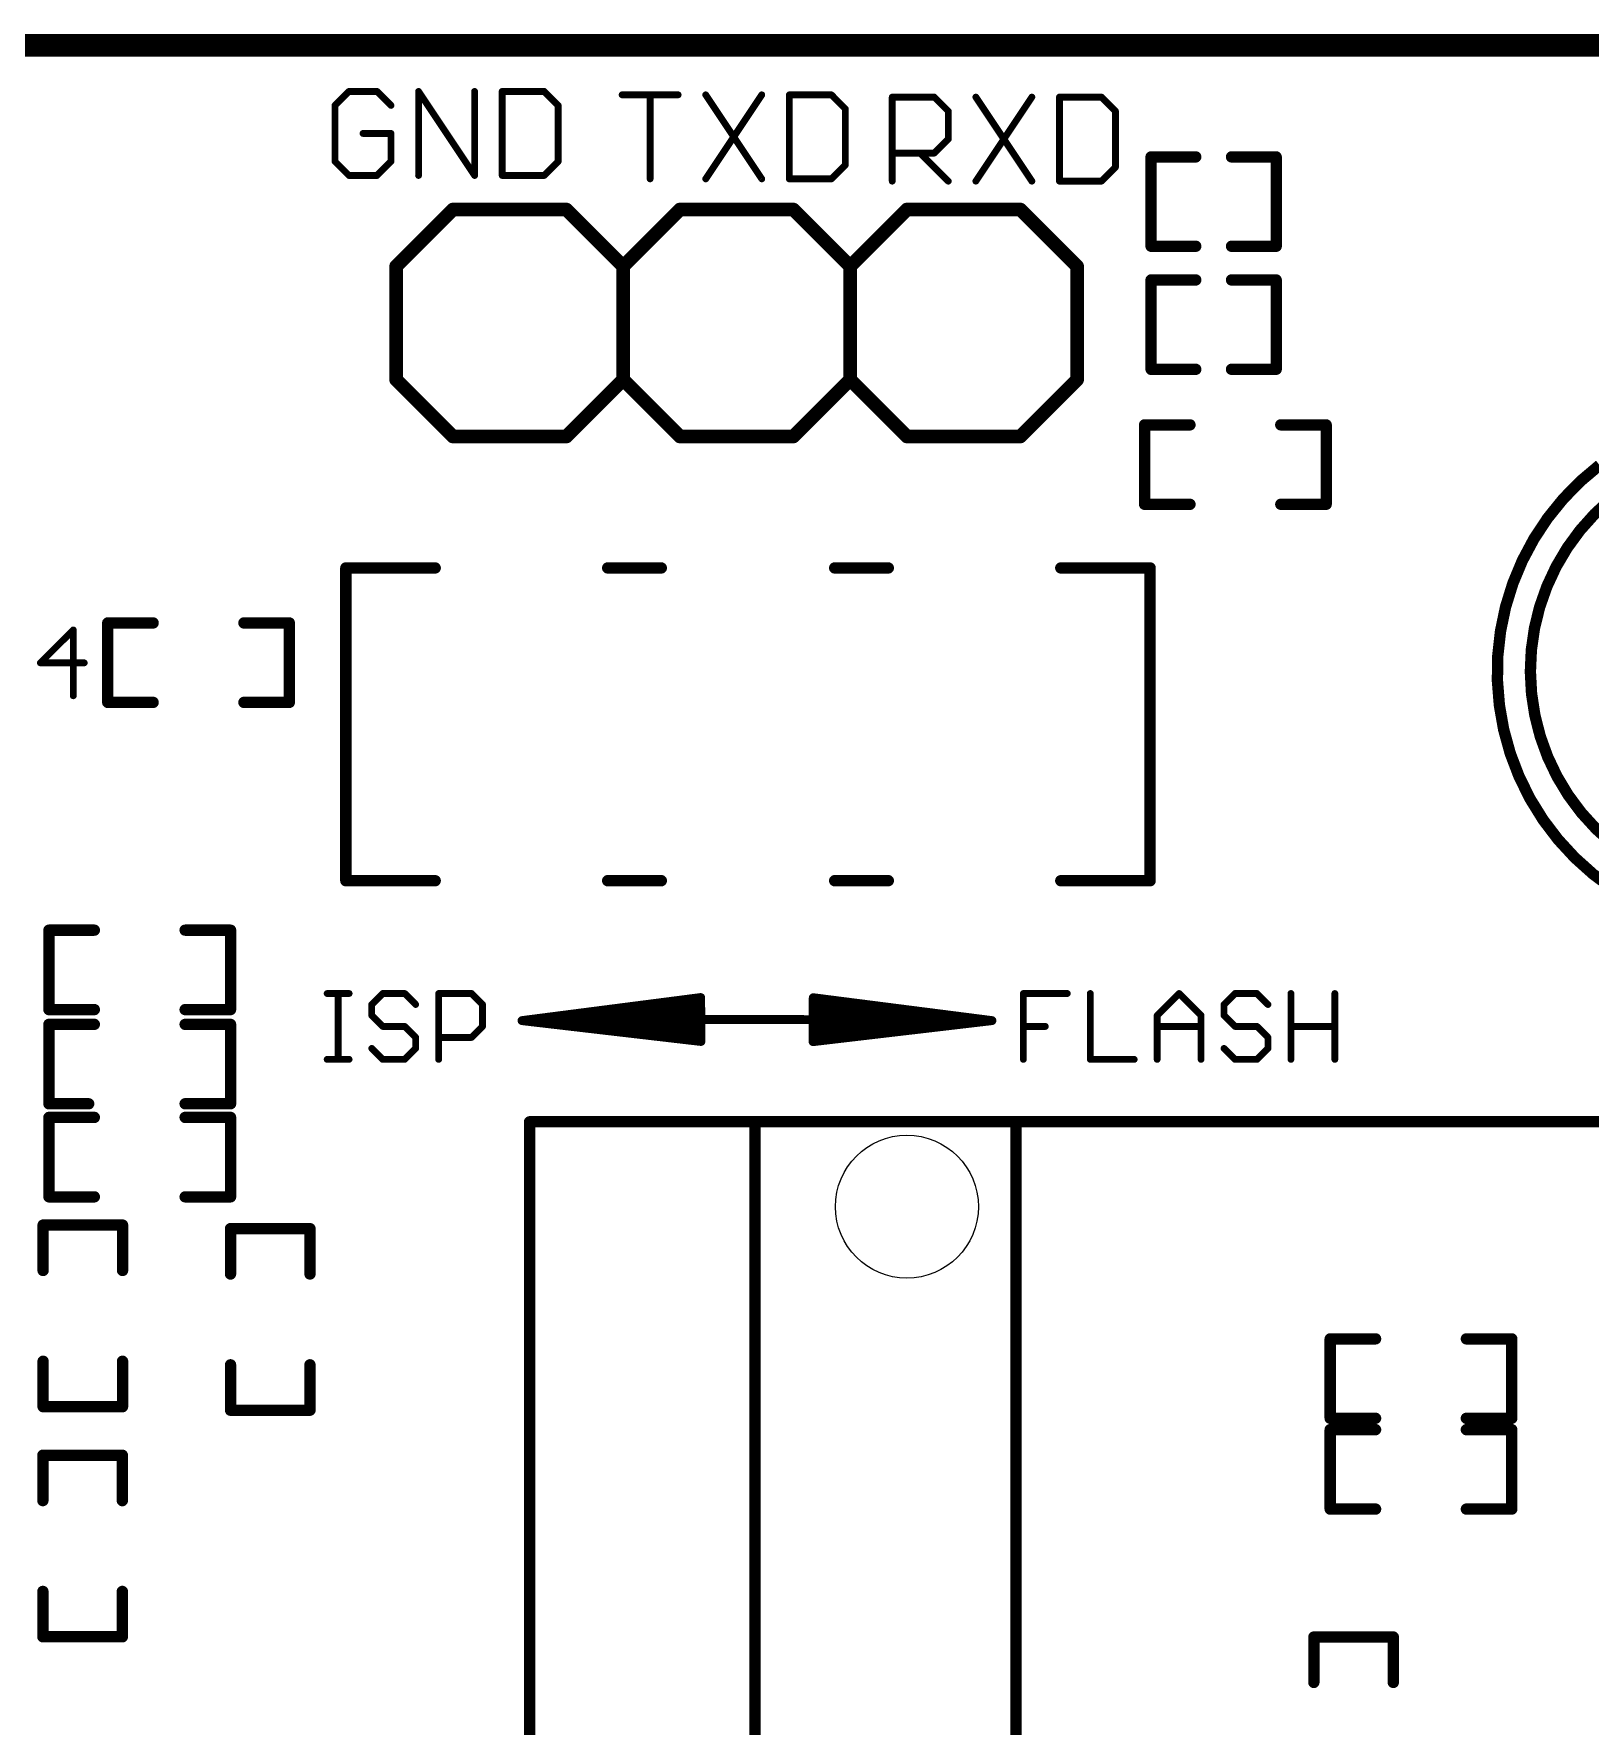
# Model space of a CAD drawing. Extents: x -33.1 to 40.1, y -20.3 to 20.1.
# Drawn here: x -15.27 to 2.15, y 1.19 to 20.13 of the extents above; entities that cross this region are included whole.
import ezdxf

# ---------------------------------------------------------------- set-up
doc = ezdxf.new("R2010")
doc.units = 0
doc.layers.add('20', color=53, linetype='CONTINUOUS')
doc.layers.add('21', color=253, linetype='CONTINUOUS')

msp = doc.modelspace()

# ---------------------------------------------------------------- linework, layer by layer
at = {"layer": '20', "const_width": 0.254}
msp.add_lwpolyline([(-33, 20), (24, 20)], dxfattribs=at)
at = {"layer": '20'}
msp.add_circle((-5.5, 7.002), 0.8, dxfattribs=at)
at = {"layer": '21'}
for points, const_width in [([(-11.743, 19.4826), (-11.8998, 19.3258)], 0.0762), ([(-11.4295, 19.4826), (-11.743, 19.4826)], 0.0762), ([(-11.2727, 19.3258), (-11.4295, 19.4826)], 0.0762), ([(-10.9642, 18.542), (-10.9642, 19.4826)], 0.0762), ([(-10.9642, 19.4826), (-10.3372, 18.542)], 0.0762), ([(-10.3372, 18.542), (-10.3372, 19.4826)], 0.0762), ([(-10.0287, 19.4826), (-10.0287, 18.542)], 0.0762), ([(-9.5584, 19.4826), (-10.0287, 19.4826)], 0.0762), ([(-9.4017, 19.3258), (-9.5584, 19.4826)], 0.0762), ([(-11.8998, 19.3258), (-11.8998, 18.6988)], 0.0762), ([(-9.4017, 18.6988), (-9.4017, 19.3258)], 0.0762), ([(-8.6867, 19.4445), (-8.0596, 19.4445)], 0.0762), ([(-8.3731, 18.5039), (-8.3731, 19.4445)], 0.0762), ([(-7.7511, 19.4445), (-7.1241, 18.5039)], 0.0762), ([(-7.1241, 19.4445), (-7.7511, 18.5039)], 0.0762), ([(-6.8156, 19.4445), (-6.8156, 18.5039)], 0.0762), ([(-6.3453, 19.4445), (-6.8156, 19.4445)], 0.0762), ([(-6.1886, 19.2877), (-6.3453, 19.4445)], 0.0762), ([(-6.1886, 18.6607), (-6.1886, 19.2877)], 0.0762), ([(-5.6641, 18.4785), (-5.6641, 19.4191)], 0.0762), ([(-5.6641, 19.4191), (-5.1938, 19.4191)], 0.0762), ([(-5.1938, 19.4191), (-5.037, 19.2623)], 0.0762), ([(-4.7285, 19.4191), (-4.1015, 18.4785)], 0.0762), ([(-4.1015, 19.4191), (-4.7285, 18.4785)], 0.0762), ([(-3.793, 19.4191), (-3.793, 18.4785)], 0.0762), ([(-3.3227, 19.4191), (-3.793, 19.4191)], 0.0762), ([(-3.166, 19.2623), (-3.3227, 19.4191)], 0.0762), ([(-5.037, 19.2623), (-5.037, 18.9488)], 0.0762), ([(-3.166, 18.6353), (-3.166, 19.2623)], 0.0762), ([(-11.2727, 19.0123), (-11.5862, 19.0123)], 0.0762), ([(-11.2727, 18.6988), (-11.2727, 19.0123)], 0.0762), ([(-5.037, 18.9488), (-5.1938, 18.792)], 0.0762), ([(-5.1938, 18.792), (-5.6641, 18.792)], 0.0762), ([(-5.3505, 18.792), (-5.037, 18.4785)], 0.0762), ([(-2.7676, 17.7499), (-2.7676, 18.7499)], 0.127), ([(-2.7676, 18.7499), (-2.2676, 18.7499)], 0.127), ([(-1.3676, 18.7499), (-1.8676, 18.7499)], 0.127), ([(-1.3676, 17.7499), (-1.3676, 18.7499)], 0.127), ([(-11.8998, 18.6988), (-11.743, 18.542)], 0.0762), ([(-11.743, 18.542), (-11.4295, 18.542)], 0.0762), ([(-11.4295, 18.542), (-11.2727, 18.6988)], 0.0762), ([(-10.0287, 18.542), (-9.5584, 18.542)], 0.0762), ([(-9.5584, 18.542), (-9.4017, 18.6988)], 0.0762), ([(-6.3453, 18.5039), (-6.1886, 18.6607)], 0.0762), ([(-3.3227, 18.4785), (-3.166, 18.6353)], 0.0762), ([(-6.8156, 18.5039), (-6.3453, 18.5039)], 0.0762), ([(-3.793, 18.4785), (-3.3227, 18.4785)], 0.0762), ([(-11.2151, 17.526), (-10.5801, 18.161)], 0.1524), ([(-10.5801, 18.161), (-9.3101, 18.161)], 0.1524), ([(-9.3101, 18.161), (-8.6751, 17.526)], 0.1524), ([(-8.6751, 17.526), (-8.0401, 18.161)], 0.1524), ([(-8.0401, 18.161), (-6.7701, 18.161)], 0.1524), ([(-6.7701, 18.161), (-6.1351, 17.526)], 0.1524), ([(-6.1351, 17.526), (-5.5001, 18.161)], 0.1524), ([(-5.5001, 18.161), (-4.2301, 18.161)], 0.1524), ([(-3.5951, 17.526), (-4.2301, 18.161)], 0.1524), ([(-2.2676, 17.7499), (-2.7676, 17.7499)], 0.127), ([(-1.8676, 17.7499), (-1.3676, 17.7499)], 0.127), ([(-11.2151, 16.256), (-11.2151, 17.526)], 0.1524), ([(-8.6751, 16.256), (-8.6751, 17.526)], 0.1524), ([(-6.1351, 16.256), (-6.1351, 17.526)], 0.1524), ([(-3.5951, 16.256), (-3.5951, 17.526)], 0.1524), ([(-2.7676, 16.3729), (-2.7676, 17.3729)], 0.127), ([(-2.7676, 17.3729), (-2.2676, 17.3729)], 0.127), ([(-1.3676, 17.3729), (-1.8676, 17.3729)], 0.127), ([(-1.3676, 16.3729), (-1.3676, 17.3729)], 0.127), ([(-10.5801, 15.621), (-11.2151, 16.256)], 0.1524), ([(-8.6751, 16.256), (-9.3101, 15.621)], 0.1524), ([(-8.0401, 15.621), (-8.6751, 16.256)], 0.1524), ([(-6.1351, 16.256), (-6.7701, 15.621)], 0.1524), ([(-5.5001, 15.621), (-6.1351, 16.256)], 0.1524), ([(-4.2301, 15.621), (-3.5951, 16.256)], 0.1524), ([(-2.2676, 16.3729), (-2.7676, 16.3729)], 0.127), ([(-1.8676, 16.3729), (-1.3676, 16.3729)], 0.127), ([(-2.3323, 15.7512), (-2.8403, 15.7512)], 0.127), ([(-2.8403, 15.7512), (-2.8403, 14.8622)], 0.127), ([(-0.8083, 15.7512), (-1.3163, 15.7512)], 0.127), ([(-0.8083, 14.8622), (-0.8083, 15.7512)], 0.127), ([(-9.3101, 15.621), (-10.5801, 15.621)], 0.1524), ([(-6.7701, 15.621), (-8.0401, 15.621)], 0.1524), ([(-4.2301, 15.621), (-5.5001, 15.621)], 0.1524), ([(-2.8403, 14.8622), (-2.3323, 14.8622)], 0.127), ([(-1.3163, 14.8622), (-0.8083, 14.8622)], 0.127), ([(-11.7781, 14.15), (-11.7781, 10.65)], 0.127), ([(-10.7781, 14.15), (-11.7781, 14.15)], 0.127), ([(-8.2481, 14.15), (-8.8481, 14.15)], 0.127), ([(-5.7081, 14.15), (-6.3081, 14.15)], 0.127), ([(-2.7781, 14.15), (-3.7781, 14.15)], 0.127), ([(-2.7781, 14.15), (-2.7781, 10.65)], 0.127), ([(-14.8281, 13.4565), (-15.1967, 13.0879)], 0.0762), ([(-14.8281, 12.7193), (-14.8281, 13.4565)], 0.0762), ([(-13.9343, 13.5345), (-14.4423, 13.5345)], 0.127), ([(-14.4423, 13.5345), (-14.4423, 12.6455)], 0.127), ([(-12.4103, 13.5345), (-12.9183, 13.5345)], 0.127), ([(-12.4103, 12.6455), (-12.4103, 13.5345)], 0.127), ([(-15.1967, 13.0879), (-14.7052, 13.0879)], 0.0762), ([(-14.4423, 12.6455), (-13.9343, 12.6455)], 0.127), ([(-12.9183, 12.6455), (-12.4103, 12.6455)], 0.127), ([(-10.7781, 10.65), (-11.7781, 10.65)], 0.127), ([(-8.2481, 10.65), (-8.8481, 10.65)], 0.127), ([(-5.7081, 10.65), (-6.3081, 10.65)], 0.127), ([(-2.7781, 10.65), (-3.7781, 10.65)], 0.127), ([(-14.5923, 10.0965), (-15.1003, 10.0965)], 0.127), ([(-15.1003, 10.0965), (-15.1003, 9.2075)], 0.127), ([(-13.0683, 10.0965), (-13.5763, 10.0965)], 0.127), ([(-13.0683, 9.2075), (-13.0683, 10.0965)], 0.127), ([(-11.9871, 9.3876), (-11.7414, 9.3876)], 0.0762), ([(-11.8642, 8.6504), (-11.8642, 9.3876)], 0.0762), ([(-11.3653, 9.3876), (-11.4882, 9.2648)], 0.0762), ([(-11.4882, 9.2648), (-11.4882, 9.1419)], 0.0762), ([(-11.1195, 9.3876), (-11.3653, 9.3876)], 0.0762), ([(-10.9967, 9.2648), (-11.1195, 9.3876)], 0.0762), ([(-10.7397, 8.6504), (-10.7397, 9.3876)], 0.0762), ([(-10.7397, 9.3876), (-10.3711, 9.3876)], 0.0762), ([(-10.3711, 9.3876), (-10.2483, 9.2648)], 0.0762), ([(-10.2483, 9.2648), (-10.2483, 9.019)], 0.0762), ([(-9.8064, 9.0843), (-7.808, 9.3422)], 0.1), ([(-9.8064, 9.0843), (-7.8077, 9.2966)], 0.1), ([(-7.808, 9.3422), (-7.8049, 8.8511)], 0.1), ([(-6.5473, 9.3403), (-6.5499, 8.8492)], 0.1), ([(-4.5486, 9.0843), (-6.5475, 9.2947)], 0.1), ([(-4.5486, 9.0843), (-6.5473, 9.3403)], 0.1), ([(-4.1965, 8.6504), (-4.1965, 9.3876)], 0.0762), ([(-4.1965, 9.3876), (-3.705, 9.3876)], 0.0762), ([(-3.4481, 9.3876), (-3.4481, 8.6504)], 0.0762), ([(-2.6997, 9.1419), (-2.4539, 9.3876)], 0.0762), ([(-2.4539, 9.3876), (-2.2082, 9.1419)], 0.0762), ([(-1.8284, 9.3876), (-1.9513, 9.2648)], 0.0762), ([(-1.9513, 9.2648), (-1.9513, 9.1419)], 0.0762), ([(-1.5826, 9.3876), (-1.8284, 9.3876)], 0.0762), ([(-1.4598, 9.2648), (-1.5826, 9.3876)], 0.0762), ([(-1.2028, 8.6504), (-1.2028, 9.3876)], 0.0762), ([(-0.7114, 9.3876), (-0.7114, 8.6504)], 0.0762), ([(-15.1003, 9.2075), (-14.5923, 9.2075)], 0.127), ([(-14.5923, 9.0424), (-15.1003, 9.0424)], 0.127), ([(-15.1003, 9.0424), (-15.1003, 8.1534)], 0.127), ([(-13.5763, 9.2075), (-13.0683, 9.2075)], 0.127), ([(-13.5763, 9.0424), (-13.0683, 9.0424)], 0.127), ([(-13.0683, 9.0424), (-13.0683, 8.1534)], 0.127), ([(-11.4882, 9.1419), (-11.3653, 9.019)], 0.0762), ([(-9.8064, 9.0843), (-7.8071, 9.1966)], 0.1), ([(-9.8064, 9.0843), (-7.749, 9.097)], 0.1), ([(-7.8049, 8.8511), (-9.8064, 9.0843)], 0.1), ([(-7.8058, 8.9966), (-9.8064, 9.0843)], 0.1), ([(-7.8052, 8.8967), (-9.8064, 9.0843)], 0.1), ([(-6.987, 9.097), (-7.749, 9.097)], 0.1), ([(-4.5486, 9.0843), (-6.987, 9.097)], 0.1), ([(-6.5499, 8.8492), (-4.5486, 9.0843)], 0.1), ([(-6.5496, 8.8947), (-4.5486, 9.0843)], 0.1), ([(-6.5491, 8.9947), (-4.5486, 9.0843)], 0.1), ([(-4.5486, 9.0843), (-6.5481, 9.1947)], 0.1), ([(-2.6997, 8.6504), (-2.6997, 9.1419)], 0.0762), ([(-2.2082, 9.1419), (-2.2082, 8.6504)], 0.0762), ([(-1.9513, 9.1419), (-1.8284, 9.019)], 0.0762), ([(-11.3653, 9.019), (-11.1195, 9.019)], 0.0762), ([(-11.1195, 9.019), (-10.9967, 8.8961)], 0.0762), ([(-10.9967, 8.8961), (-10.9967, 8.7733)], 0.0762), ([(-10.3711, 8.8961), (-10.7397, 8.8961)], 0.0762), ([(-10.2483, 9.019), (-10.3711, 8.8961)], 0.0762), ([(-4.1965, 9.019), (-3.9508, 9.019)], 0.0762), ([(-2.6997, 9.019), (-2.2082, 9.019)], 0.0762), ([(-1.8284, 9.019), (-1.5826, 9.019)], 0.0762), ([(-1.5826, 9.019), (-1.4598, 8.8961)], 0.0762), ([(-1.4598, 8.8961), (-1.4598, 8.7733)], 0.0762), ([(-1.2028, 9.019), (-0.7114, 9.019)], 0.0762), ([(-11.3653, 8.6504), (-11.4882, 8.7733)], 0.0762), ([(-10.9967, 8.7733), (-11.1195, 8.6504)], 0.0762), ([(-1.8284, 8.6504), (-1.9513, 8.7733)], 0.0762), ([(-1.4598, 8.7733), (-1.5826, 8.6504)], 0.0762), ([(-11.9871, 8.6504), (-11.7414, 8.6504)], 0.0762), ([(-11.1195, 8.6504), (-11.3653, 8.6504)], 0.0762), ([(-3.4481, 8.6504), (-2.9566, 8.6504)], 0.0762), ([(-1.5826, 8.6504), (-1.8284, 8.6504)], 0.0762), ([(-15.1003, 8.1534), (-14.6558, 8.1534)], 0.127), ([(-13.0683, 8.1534), (-13.5763, 8.1534)], 0.127), ([(-14.5923, 8.001), (-15.1003, 8.001)], 0.127), ([(-15.1003, 8.001), (-15.1003, 7.112)], 0.127), ([(-13.0683, 8.001), (-13.5763, 8.001)], 0.127), ([(-13.0683, 7.112), (-13.0683, 8.001)], 0.127), ([(-9.722, -13.948), (-9.722, 7.952)], 0.127), ([(-9.722, 7.952), (-4.278, 7.952)], 0.127), ([(-7.2, -13.948), (-7.2, 7.896)], 0.127), ([(-4.278, 7.952), (34.8, 7.952)], 0.127), ([(-4.278, -13.948), (-4.278, 7.952)], 0.127), ([(-15.1003, 7.112), (-14.5923, 7.112)], 0.127), ([(-13.5763, 7.112), (-13.0683, 7.112)], 0.127), ([(-14.2766, 6.7961), (-15.1656, 6.7961)], 0.127), ([(-15.1656, 6.7961), (-15.1656, 6.2881)], 0.127), ([(-14.2766, 6.2881), (-14.2766, 6.7961)], 0.127), ([(-12.1793, 6.7564), (-13.0683, 6.7564)], 0.127), ([(-13.0683, 6.7564), (-13.0683, 6.2484)], 0.127), ([(-12.1793, 6.2484), (-12.1793, 6.7564)], 0.127), ([(-0.2556, 5.5229), (-0.7636, 5.5229)], 0.127), ([(-0.7636, 5.5229), (-0.7636, 4.6339)], 0.127), ([(1.2684, 5.5229), (0.7604, 5.5229)], 0.127), ([(1.2684, 4.6339), (1.2684, 5.5229)], 0.127), ([(-15.1656, 5.2721), (-15.1656, 4.7641)], 0.127), ([(-14.2766, 4.7641), (-14.2766, 5.2721)], 0.127), ([(-13.0683, 5.2324), (-13.0683, 4.7244)], 0.127), ([(-12.1793, 4.7244), (-12.1793, 5.2324)], 0.127), ([(-15.1656, 4.7641), (-14.2766, 4.7641)], 0.127), ([(-13.0683, 4.7244), (-12.1793, 4.7244)], 0.127), ([(-0.7636, 4.6339), (-0.2556, 4.6339)], 0.127), ([(-0.2556, 4.5069), (-0.7636, 4.5069)], 0.127), ([(-0.7636, 4.5069), (-0.7636, 3.6179)], 0.127), ([(0.7604, 4.6339), (1.2684, 4.6339)], 0.127), ([(1.2684, 4.5069), (0.7604, 4.5069)], 0.127), ([(1.2684, 3.6179), (1.2684, 4.5069)], 0.127), ([(-14.279, 4.2205), (-15.168, 4.2205)], 0.127), ([(-15.168, 4.2205), (-15.168, 3.7125)], 0.127), ([(-14.279, 3.7125), (-14.279, 4.2205)], 0.127), ([(-0.7636, 3.6179), (-0.2556, 3.6179)], 0.127), ([(0.7604, 3.6179), (1.2684, 3.6179)], 0.127), ([(-15.168, 2.6965), (-15.168, 2.1885)], 0.127), ([(-14.279, 2.1885), (-14.279, 2.6965)], 0.127), ([(-15.168, 2.1885), (-14.279, 2.1885)], 0.127), ([(-0.0572, 2.186), (-0.9462, 2.186)], 0.127), ([(-0.9462, 2.186), (-0.9462, 1.678)], 0.127), ([(-0.0572, 1.678), (-0.0572, 2.186)], 0.127)]:
    msp.add_lwpolyline(points, dxfattribs=dict(at, const_width=const_width))
for points, const_width in [([(-11.743, 19.5017, 1), (-11.743, 19.4636)], 0.0381), ([(-11.7295, 19.4691, 1), (-11.7565, 19.4961)], 0.0381), ([(-11.416, 19.4961, 1), (-11.4429, 19.4691)], 0.0381), ([(-11.4295, 19.4636, 1), (-11.4295, 19.5017)], 0.0381), ([(-10.9484, 19.4932, 1), (-10.9801, 19.472)], 0.0381), ([(-10.9452, 19.4826, 1), (-10.9833, 19.4826)], 0.0381), ([(-10.3181, 19.4826, 1), (-10.3562, 19.4826)], 0.0381), ([(-10.0097, 19.4826, 1), (-10.0478, 19.4826)], 0.0381), ([(-10.0287, 19.5017, 1), (-10.0287, 19.4636)], 0.0381), ([(-9.5449, 19.4961, 1), (-9.5719, 19.4691)], 0.0381), ([(-9.5584, 19.4636, 1), (-9.5584, 19.5017)], 0.0381), ([(-11.8807, 19.3258, 1), (-11.9188, 19.3258)], 0.0381), ([(-11.9132, 19.3393, 1), (-11.8863, 19.3124)], 0.0381), ([(-11.2862, 19.3124, 1), (-11.2592, 19.3393)], 0.0381), ([(-9.3826, 19.3258, 1), (-9.4207, 19.3258)], 0.0381), ([(-9.4151, 19.3124, 1), (-9.3882, 19.3393)], 0.0381), ([(-8.6867, 19.4636, 1), (-8.6867, 19.4255)], 0.0381), ([(-8.3541, 19.4445, 1), (-8.3922, 19.4445)], 0.0381), ([(-8.0596, 19.4255, 1), (-8.0596, 19.4636)], 0.0381), ([(-7.7353, 19.4551, 1), (-7.767, 19.4339)], 0.0381), ([(-7.1082, 19.4339, 1), (-7.1399, 19.4551)], 0.0381), ([(-6.7966, 19.4445, 1), (-6.8347, 19.4445)], 0.0381), ([(-6.8156, 19.4636, 1), (-6.8156, 19.4255)], 0.0381), ([(-6.3318, 19.458, 1), (-6.3588, 19.431)], 0.0381), ([(-6.3453, 19.4255, 1), (-6.3453, 19.4636)], 0.0381), ([(-6.1695, 19.2877, 1), (-6.2076, 19.2877)], 0.0381), ([(-6.202, 19.2743, 1), (-6.1751, 19.3012)], 0.0381), ([(-5.6641, 19.4382, 1), (-5.6641, 19.4001)], 0.0381), ([(-5.645, 19.4191, 1), (-5.6831, 19.4191)], 0.0381), ([(-5.1803, 19.4326, 1), (-5.2072, 19.4056)], 0.0381), ([(-5.1938, 19.4001, 1), (-5.1938, 19.4382)], 0.0381), ([(-4.7127, 19.4297, 1), (-4.7444, 19.4085)], 0.0381), ([(-4.0856, 19.4085, 1), (-4.1173, 19.4297)], 0.0381), ([(-3.774, 19.4191, 1), (-3.8121, 19.4191)], 0.0381), ([(-3.793, 19.4382, 1), (-3.793, 19.4001)], 0.0381), ([(-3.3092, 19.4326, 1), (-3.3362, 19.4056)], 0.0381), ([(-3.3227, 19.4001, 1), (-3.3227, 19.4382)], 0.0381), ([(-5.0179, 19.2623, 1), (-5.056, 19.2623)], 0.0381), ([(-5.0505, 19.2489, 1), (-5.0235, 19.2758)], 0.0381), ([(-3.1469, 19.2623, 1), (-3.185, 19.2623)], 0.0381), ([(-3.1794, 19.2489, 1), (-3.1525, 19.2758)], 0.0381), ([(-11.5862, 19.0313, 1), (-11.5862, 18.9932)], 0.0381), ([(-11.2536, 19.0123, 1), (-11.2917, 19.0123)], 0.0381), ([(-11.2727, 18.9932, 1), (-11.2727, 19.0313)], 0.0381), ([(-5.056, 18.9488, 1), (-5.0179, 18.9488)], 0.0381), ([(-5.0235, 18.9353, 1), (-5.0505, 18.9623)], 0.0381), ([(-5.6641, 18.8111, 1), (-5.6641, 18.773)], 0.0381), ([(-5.3371, 18.8055, 1), (-5.364, 18.7786)], 0.0381), ([(-5.2072, 18.8055, 1), (-5.1803, 18.7786)], 0.0381), ([(-5.1938, 18.773, 1), (-5.1938, 18.8111)], 0.0381), ([(-2.7359, 18.7499, 1), (-2.7994, 18.7499)], 0.0635), ([(-2.7676, 18.7816, 1), (-2.7676, 18.7182)], 0.0635), ([(-2.2676, 18.7182, 1), (-2.2676, 18.7816)], 0.0635), ([(-1.8676, 18.7816, 1), (-1.8676, 18.7182)], 0.0635), ([(-1.3359, 18.7499, 1), (-1.3994, 18.7499)], 0.0635), ([(-1.3676, 18.7182, 1), (-1.3676, 18.7816)], 0.0635), ([(-11.8863, 18.7122, 1), (-11.9132, 18.6853)], 0.0381), ([(-11.9188, 18.6988, 1), (-11.8807, 18.6988)], 0.0381), ([(-11.743, 18.5611, 1), (-11.743, 18.523)], 0.0381), ([(-11.7565, 18.5285, 1), (-11.7295, 18.5555)], 0.0381), ([(-11.4429, 18.5555, 1), (-11.416, 18.5285)], 0.0381), ([(-11.4295, 18.523, 1), (-11.4295, 18.5611)], 0.0381), ([(-11.2917, 18.6988, 1), (-11.2536, 18.6988)], 0.0381), ([(-11.2592, 18.6853, 1), (-11.2862, 18.7122)], 0.0381), ([(-10.9833, 18.542, 1), (-10.9452, 18.542)], 0.0381), ([(-10.3562, 18.542, 1), (-10.3181, 18.542)], 0.0381), ([(-10.353, 18.5314, 1), (-10.3213, 18.5526)], 0.0381), ([(-10.0478, 18.542, 1), (-10.0097, 18.542)], 0.0381), ([(-10.0287, 18.5611, 1), (-10.0287, 18.523)], 0.0381), ([(-9.5719, 18.5555, 1), (-9.5449, 18.5285)], 0.0381), ([(-9.5584, 18.523, 1), (-9.5584, 18.5611)], 0.0381), ([(-9.4207, 18.6988, 1), (-9.3826, 18.6988)], 0.0381), ([(-9.3882, 18.6853, 1), (-9.4151, 18.7122)], 0.0381), ([(-6.2076, 18.6607, 1), (-6.1695, 18.6607)], 0.0381), ([(-6.1751, 18.6472, 1), (-6.202, 18.6741)], 0.0381), ([(-3.185, 18.6353, 1), (-3.1469, 18.6353)], 0.0381), ([(-3.1525, 18.6218, 1), (-3.1794, 18.6487)], 0.0381), ([(-8.3922, 18.5039, 1), (-8.3541, 18.5039)], 0.0381), ([(-7.767, 18.5145, 1), (-7.7353, 18.4933)], 0.0381), ([(-7.1399, 18.4933, 1), (-7.1082, 18.5145)], 0.0381), ([(-6.8156, 18.523, 1), (-6.8156, 18.4849)], 0.0381), ([(-6.8347, 18.5039, 1), (-6.7966, 18.5039)], 0.0381), ([(-6.3588, 18.5174, 1), (-6.3318, 18.4904)], 0.0381), ([(-6.3453, 18.4849, 1), (-6.3453, 18.523)], 0.0381), ([(-5.6831, 18.4785, 1), (-5.645, 18.4785)], 0.0381), ([(-5.0505, 18.465, 1), (-5.0235, 18.492)], 0.0381), ([(-4.7444, 18.4891, 1), (-4.7127, 18.4679)], 0.0381), ([(-4.1173, 18.4679, 1), (-4.0856, 18.4891)], 0.0381), ([(-3.8121, 18.4785, 1), (-3.774, 18.4785)], 0.0381), ([(-3.793, 18.4976, 1), (-3.793, 18.4595)], 0.0381), ([(-3.3362, 18.492, 1), (-3.3092, 18.465)], 0.0381), ([(-3.3227, 18.4595, 1), (-3.3227, 18.4976)], 0.0381), ([(-10.5801, 18.1991, 1), (-10.5801, 18.1229)], 0.0762), ([(-10.5532, 18.1341, 1), (-10.607, 18.1879)], 0.0762), ([(-9.2832, 18.1879, 1), (-9.337, 18.1341)], 0.0762), ([(-9.3101, 18.1229, 1), (-9.3101, 18.1991)], 0.0762), ([(-8.0401, 18.1991, 1), (-8.0401, 18.1229)], 0.0762), ([(-8.0132, 18.1341, 1), (-8.067, 18.1879)], 0.0762), ([(-6.7432, 18.1879, 1), (-6.797, 18.1341)], 0.0762), ([(-6.7701, 18.1229, 1), (-6.7701, 18.1991)], 0.0762), ([(-5.5001, 18.1991, 1), (-5.5001, 18.1229)], 0.0762), ([(-5.4732, 18.1341, 1), (-5.527, 18.1879)], 0.0762), ([(-4.2032, 18.1879, 1), (-4.257, 18.1341)], 0.0762), ([(-4.2301, 18.1229, 1), (-4.2301, 18.1991)], 0.0762), ([(-2.7676, 17.7816, 1), (-2.7676, 17.7182)], 0.0635), ([(-2.2676, 17.7182, 1), (-2.2676, 17.7816)], 0.0635), ([(-1.8676, 17.7816, 1), (-1.8676, 17.7182)], 0.0635), ([(-1.3676, 17.7182, 1), (-1.3676, 17.7816)], 0.0635), ([(-2.7994, 17.7499, 1), (-2.7359, 17.7499)], 0.0635), ([(-1.3994, 17.7499, 1), (-1.3359, 17.7499)], 0.0635), ([(-11.177, 17.526, 1), (-11.2532, 17.526)], 0.0762), ([(-11.242, 17.5529, 1), (-11.1882, 17.4991)], 0.0762), ([(-8.637, 17.526, 1), (-8.7132, 17.526)], 0.0762), ([(-8.702, 17.5529, 1), (-8.6482, 17.4991)], 0.0762), ([(-8.702, 17.4991, 1), (-8.6482, 17.5529)], 0.0762), ([(-6.097, 17.526, 1), (-6.1732, 17.526)], 0.0762), ([(-6.162, 17.5529, 1), (-6.1082, 17.4991)], 0.0762), ([(-6.162, 17.4991, 1), (-6.1082, 17.5529)], 0.0762), ([(-3.557, 17.526, 1), (-3.6332, 17.526)], 0.0762), ([(-3.622, 17.4991, 1), (-3.5682, 17.5529)], 0.0762), ([(-2.7359, 17.3729, 1), (-2.7994, 17.3729)], 0.0635), ([(-2.7676, 17.4047, 1), (-2.7676, 17.3412)], 0.0635), ([(-2.2676, 17.3412, 1), (-2.2676, 17.4047)], 0.0635), ([(-1.8676, 17.4047, 1), (-1.8676, 17.3412)], 0.0635), ([(-1.3359, 17.3729, 1), (-1.3994, 17.3729)], 0.0635), ([(-1.3676, 17.3412, 1), (-1.3676, 17.4047)], 0.0635), ([(-11.2532, 16.256, 1), (-11.177, 16.256)], 0.0762), ([(-11.1882, 16.2829, 1), (-11.242, 16.2291)], 0.0762), ([(-8.7132, 16.256, 1), (-8.637, 16.256)], 0.0762), ([(-8.6482, 16.2829, 1), (-8.702, 16.2291)], 0.0762), ([(-8.6482, 16.2291, 1), (-8.702, 16.2829)], 0.0762), ([(-6.1732, 16.256, 1), (-6.097, 16.256)], 0.0762), ([(-6.1082, 16.2829, 1), (-6.162, 16.2291)], 0.0762), ([(-6.1082, 16.2291, 1), (-6.162, 16.2829)], 0.0762), ([(-3.6332, 16.256, 1), (-3.557, 16.256)], 0.0762), ([(-3.5682, 16.2291, 1), (-3.622, 16.2829)], 0.0762), ([(-2.7676, 16.4047, 1), (-2.7676, 16.3412)], 0.0635), ([(-2.7994, 16.3729, 1), (-2.7359, 16.3729)], 0.0635), ([(-2.2676, 16.3412, 1), (-2.2676, 16.4047)], 0.0635), ([(-1.8676, 16.4047, 1), (-1.8676, 16.3412)], 0.0635), ([(-1.3994, 16.3729, 1), (-1.3359, 16.3729)], 0.0635), ([(-1.3676, 16.3412, 1), (-1.3676, 16.4047)], 0.0635), ([(-2.8085, 15.7512, 1), (-2.8721, 15.7512)], 0.0635), ([(-2.8403, 15.783, 1), (-2.8403, 15.7195)], 0.0635), ([(-2.3323, 15.7195, 1), (-2.3323, 15.783)], 0.0635), ([(-1.3163, 15.783, 1), (-1.3163, 15.7195)], 0.0635), ([(-0.7766, 15.7512, 1), (-0.84, 15.7512)], 0.0635), ([(-0.8083, 15.7195, 1), (-0.8083, 15.783)], 0.0635), ([(-10.5801, 15.6591, 1), (-10.5801, 15.5829)], 0.0762), ([(-10.607, 15.5941, 1), (-10.5532, 15.6479)], 0.0762), ([(-9.337, 15.6479, 1), (-9.2832, 15.5941)], 0.0762), ([(-9.3101, 15.5829, 1), (-9.3101, 15.6591)], 0.0762), ([(-8.0401, 15.6591, 1), (-8.0401, 15.5829)], 0.0762), ([(-8.067, 15.5941, 1), (-8.0132, 15.6479)], 0.0762), ([(-6.797, 15.6479, 1), (-6.7432, 15.5941)], 0.0762), ([(-6.7701, 15.5829, 1), (-6.7701, 15.6591)], 0.0762), ([(-5.5001, 15.6591, 1), (-5.5001, 15.5829)], 0.0762), ([(-5.527, 15.5941, 1), (-5.4732, 15.6479)], 0.0762), ([(-4.257, 15.6479, 1), (-4.2032, 15.5941)], 0.0762), ([(-4.2301, 15.5829, 1), (-4.2301, 15.6591)], 0.0762), ([(2.25, 15.3, 0.6076), (3.15, 10.2)], 0.127), ([(3, 15.3, 4.9216), (4.95, 15.3)], 0.127), ([(-2.8721, 14.8622, 1), (-2.8085, 14.8622)], 0.0635), ([(-2.8403, 14.894, 1), (-2.8403, 14.8305)], 0.0635), ([(-2.3323, 14.8305, 1), (-2.3323, 14.894)], 0.0635), ([(-1.3163, 14.894, 1), (-1.3163, 14.8305)], 0.0635), ([(-0.84, 14.8622, 1), (-0.7766, 14.8622)], 0.0635), ([(-0.8083, 14.8305, 1), (-0.8083, 14.894)], 0.0635), ([(-11.7463, 14.15, 1), (-11.8099, 14.15)], 0.0635), ([(-11.7781, 14.1818, 1), (-11.7781, 14.1182)], 0.0635), ([(-10.7781, 14.1182, 1), (-10.7781, 14.1818)], 0.0635), ([(-8.8481, 14.1818, 1), (-8.8481, 14.1182)], 0.0635), ([(-8.2481, 14.1182, 1), (-8.2481, 14.1818)], 0.0635), ([(-6.3081, 14.1818, 1), (-6.3081, 14.1182)], 0.0635), ([(-5.7081, 14.1182, 1), (-5.7081, 14.1818)], 0.0635), ([(-3.7781, 14.1818, 1), (-3.7781, 14.1182)], 0.0635), ([(-2.7464, 14.15, 1), (-2.8099, 14.15)], 0.0635), ([(-2.7781, 14.1182, 1), (-2.7781, 14.1818)], 0.0635), ([(-14.8091, 13.4565, 1), (-14.8472, 13.4565)], 0.0381), ([(-14.8146, 13.4431, 1), (-14.8416, 13.47)], 0.0381), ([(-14.4106, 13.5345, 1), (-14.4741, 13.5345)], 0.0635), ([(-14.4423, 13.5663, 1), (-14.4423, 13.5028)], 0.0635), ([(-13.9343, 13.5028, 1), (-13.9343, 13.5663)], 0.0635), ([(-12.9183, 13.5663, 1), (-12.9183, 13.5028)], 0.0635), ([(-12.3786, 13.5345, 1), (-12.4421, 13.5345)], 0.0635), ([(-12.4103, 13.5028, 1), (-12.4103, 13.5663)], 0.0635), ([(-15.1967, 13.107, 1), (-15.1967, 13.0689)], 0.0381), ([(-15.2102, 13.1014, 1), (-15.1832, 13.0744)], 0.0381), ([(-14.7052, 13.0689, 1), (-14.7052, 13.107)], 0.0381), ([(-14.8472, 12.7193, 1), (-14.8091, 12.7193)], 0.0381), ([(-14.4423, 12.6773, 1), (-14.4423, 12.6137)], 0.0635), ([(-13.9343, 12.6137, 1), (-13.9343, 12.6773)], 0.0635), ([(-12.9183, 12.6773, 1), (-12.9183, 12.6137)], 0.0635), ([(-12.4103, 12.6137, 1), (-12.4103, 12.6773)], 0.0635), ([(-14.4741, 12.6455, 1), (-14.4106, 12.6455)], 0.0635), ([(-12.4421, 12.6455, 1), (-12.3786, 12.6455)], 0.0635), ([(-11.7781, 10.6818, 1), (-11.7781, 10.6182)], 0.0635), ([(-11.8099, 10.65, 1), (-11.7463, 10.65)], 0.0635), ([(-10.7781, 10.6182, 1), (-10.7781, 10.6818)], 0.0635), ([(-8.8481, 10.6818, 1), (-8.8481, 10.6182)], 0.0635), ([(-8.2481, 10.6182, 1), (-8.2481, 10.6818)], 0.0635), ([(-6.3081, 10.6818, 1), (-6.3081, 10.6182)], 0.0635), ([(-5.7081, 10.6182, 1), (-5.7081, 10.6818)], 0.0635), ([(-3.7781, 10.6818, 1), (-3.7781, 10.6182)], 0.0635), ([(-2.8099, 10.65, 1), (-2.7464, 10.65)], 0.0635), ([(-2.7781, 10.6182, 1), (-2.7781, 10.6818)], 0.0635), ([(-15.1003, 10.1283, 1), (-15.1003, 10.0648)], 0.0635), ([(-15.0686, 10.0965, 1), (-15.1321, 10.0965)], 0.0635), ([(-14.5923, 10.0648, 1), (-14.5923, 10.1283)], 0.0635), ([(-13.5763, 10.1283, 1), (-13.5763, 10.0648)], 0.0635), ([(-13.0366, 10.0965, 1), (-13.1001, 10.0965)], 0.0635), ([(-13.0683, 10.0648, 1), (-13.0683, 10.1283)], 0.0635), ([(-11.9871, 9.4067, 1), (-11.9871, 9.3686)], 0.0381), ([(-11.8452, 9.3876, 1), (-11.8833, 9.3876)], 0.0381), ([(-11.7414, 9.3686, 1), (-11.7414, 9.4067)], 0.0381), ([(-11.4691, 9.2648, 1), (-11.5072, 9.2648)], 0.0381), ([(-11.5016, 9.2782, 1), (-11.4747, 9.2513)], 0.0381), ([(-11.3653, 9.4067, 1), (-11.3653, 9.3686)], 0.0381), ([(-11.3518, 9.3742, 1), (-11.3788, 9.4011)], 0.0381), ([(-11.1061, 9.4011, 1), (-11.133, 9.3742)], 0.0381), ([(-11.1195, 9.3686, 1), (-11.1195, 9.4067)], 0.0381), ([(-11.0101, 9.2513, 1), (-10.9832, 9.2782)], 0.0381), ([(-10.7207, 9.3876, 1), (-10.7588, 9.3876)], 0.0381), ([(-10.7397, 9.4067, 1), (-10.7397, 9.3686)], 0.0381), ([(-10.3577, 9.4011, 1), (-10.3846, 9.3742)], 0.0381), ([(-10.3711, 9.3686, 1), (-10.3711, 9.4067)], 0.0381), ([(-10.2292, 9.2648, 1), (-10.2673, 9.2648)], 0.0381), ([(-10.2617, 9.2513, 1), (-10.2348, 9.2782)], 0.0381), ([(-7.783, 9.3424, 1), (-7.833, 9.3421)], 0.05), ([(-7.8048, 9.3174, 1), (-7.8112, 9.367)], 0.05), ([(-7.805, 9.2718, 1), (-7.8103, 9.3215)], 0.05), ([(-6.5449, 9.3196, 1), (-6.5501, 9.2699)], 0.05), ([(-6.5441, 9.3651, 1), (-6.5505, 9.3155)], 0.05), ([(-6.5223, 9.3402, 1), (-6.5723, 9.3404)], 0.05), ([(-4.1775, 9.3876, 1), (-4.2156, 9.3876)], 0.0381), ([(-4.1965, 9.4067, 1), (-4.1965, 9.3686)], 0.0381), ([(-3.705, 9.3686, 1), (-3.705, 9.4067)], 0.0381), ([(-3.429, 9.3876, 1), (-3.4671, 9.3876)], 0.0381), ([(-2.4405, 9.4011, 1), (-2.4674, 9.3742)], 0.0381), ([(-2.4405, 9.3742, 1), (-2.4674, 9.4011)], 0.0381), ([(-1.9322, 9.2648, 1), (-1.9703, 9.2648)], 0.0381), ([(-1.9647, 9.2782, 1), (-1.9378, 9.2513)], 0.0381), ([(-1.8284, 9.4067, 1), (-1.8284, 9.3686)], 0.0381), ([(-1.8149, 9.3742, 1), (-1.8419, 9.4011)], 0.0381), ([(-1.5692, 9.4011, 1), (-1.5961, 9.3742)], 0.0381), ([(-1.5826, 9.3686, 1), (-1.5826, 9.4067)], 0.0381), ([(-1.4732, 9.2513, 1), (-1.4463, 9.2782)], 0.0381), ([(-1.1838, 9.3876, 1), (-1.2219, 9.3876)], 0.0381), ([(-0.6923, 9.3876, 1), (-0.7304, 9.3876)], 0.0381), ([(-15.1003, 9.2393, 1), (-15.1003, 9.1757)], 0.0635), ([(-15.1321, 9.2075, 1), (-15.0686, 9.2075)], 0.0635), ([(-15.1003, 9.0742, 1), (-15.1003, 9.0107)], 0.0635), ([(-15.0686, 9.0424, 1), (-15.1321, 9.0424)], 0.0635), ([(-14.5923, 9.1757, 1), (-14.5923, 9.2393)], 0.0635), ([(-14.5923, 9.0107, 1), (-14.5923, 9.0742)], 0.0635), ([(-13.5763, 9.2393, 1), (-13.5763, 9.1757)], 0.0635), ([(-13.5763, 9.0742, 1), (-13.5763, 9.0107)], 0.0635), ([(-13.1001, 9.2075, 1), (-13.0366, 9.2075)], 0.0635), ([(-13.0366, 9.0424, 1), (-13.1001, 9.0424)], 0.0635), ([(-13.0683, 9.1757, 1), (-13.0683, 9.2393)], 0.0635), ([(-13.0683, 9.0107, 1), (-13.0683, 9.0742)], 0.0635), ([(-11.4747, 9.1554, 1), (-11.5016, 9.1284)], 0.0381), ([(-11.5072, 9.1419, 1), (-11.4691, 9.1419)], 0.0381), ([(-9.8066, 9.1093, 1), (-9.8062, 9.0593)], 0.05), ([(-9.8035, 9.1091, 1), (-9.8093, 9.0595)], 0.05), ([(-9.8078, 9.1093, 1), (-9.805, 9.0593)], 0.05), ([(-9.8053, 9.1093, 1), (-9.8075, 9.0593)], 0.05), ([(-9.8041, 9.1092, 1), (-9.8087, 9.0594)], 0.05), ([(-9.809, 9.1092, 1), (-9.8038, 9.0594)], 0.05), ([(-9.8096, 9.1091, 1), (-9.8032, 9.0595)], 0.05), ([(-7.8057, 9.1717, 1), (-7.8085, 9.2216)], 0.05), ([(-7.749, 9.122, 1), (-7.749, 9.072)], 0.05), ([(-7.7488, 9.072, 1), (-7.7492, 9.122)], 0.05), ([(-6.9869, 9.122, 1), (-6.9871, 9.072)], 0.05), ([(-6.987, 9.072, 1), (-6.987, 9.122)], 0.05), ([(-6.5467, 9.2197, 1), (-6.5494, 9.1698)], 0.05), ([(-4.5518, 9.0595, 1), (-4.5454, 9.1091)], 0.05), ([(-4.5457, 9.0595, 1), (-4.5515, 9.1091)], 0.05), ([(-4.5512, 9.0594, 1), (-4.546, 9.1092)], 0.05), ([(-4.5462, 9.0594, 1), (-4.551, 9.1092)], 0.05), ([(-4.55, 9.0593, 1), (-4.5472, 9.1093)], 0.05), ([(-4.5475, 9.0593, 1), (-4.5497, 9.1093)], 0.05), ([(-4.5487, 9.0593, 1), (-4.5485, 9.1093)], 0.05), ([(-2.6806, 9.1419, 1), (-2.7187, 9.1419)], 0.0381), ([(-2.7131, 9.1554, 1), (-2.6862, 9.1284)], 0.0381), ([(-2.1891, 9.1419, 1), (-2.2272, 9.1419)], 0.0381), ([(-2.2217, 9.1284, 1), (-2.1947, 9.1554)], 0.0381), ([(-1.9378, 9.1554, 1), (-1.9647, 9.1284)], 0.0381), ([(-1.9703, 9.1419, 1), (-1.9322, 9.1419)], 0.0381), ([(-11.3653, 9.0381, 1), (-11.3653, 9)], 0.0381), ([(-11.3788, 9.0055, 1), (-11.3518, 9.0325)], 0.0381), ([(-11.1061, 9.0325, 1), (-11.133, 9.0055)], 0.0381), ([(-11.1195, 9, 1), (-11.1195, 9.0381)], 0.0381), ([(-10.9776, 8.8961, 1), (-11.0157, 8.8961)], 0.0381), ([(-11.0101, 8.8827, 1), (-10.9832, 8.9096)], 0.0381), ([(-10.7397, 8.9152, 1), (-10.7397, 8.8771)], 0.0381), ([(-10.3846, 8.9096, 1), (-10.3577, 8.8827)], 0.0381), ([(-10.3711, 8.8771, 1), (-10.3711, 8.9152)], 0.0381), ([(-10.2673, 9.019, 1), (-10.2292, 9.019)], 0.0381), ([(-10.2348, 9.0055, 1), (-10.2617, 9.0325)], 0.0381), ([(-7.8075, 8.8718, 1), (-7.8029, 8.9215)], 0.05), ([(-7.8069, 8.9717, 1), (-7.8047, 9.0216)], 0.05), ([(-6.552, 8.9196, 1), (-6.5473, 8.8698)], 0.05), ([(-6.5502, 9.0197, 1), (-6.548, 8.9697)], 0.05), ([(-4.1965, 9.0381, 1), (-4.1965, 9)], 0.0381), ([(-3.9508, 9, 1), (-3.9508, 9.0381)], 0.0381), ([(-2.6997, 9.0381, 1), (-2.6997, 9)], 0.0381), ([(-2.2082, 9, 1), (-2.2082, 9.0381)], 0.0381), ([(-1.8284, 9.0381, 1), (-1.8284, 9)], 0.0381), ([(-1.8419, 9.0055, 1), (-1.8149, 9.0325)], 0.0381), ([(-1.5692, 9.0325, 1), (-1.5961, 9.0055)], 0.0381), ([(-1.5826, 9, 1), (-1.5826, 9.0381)], 0.0381), ([(-1.4407, 8.8961, 1), (-1.4788, 8.8961)], 0.0381), ([(-1.4732, 8.8827, 1), (-1.4463, 8.9096)], 0.0381), ([(-1.2028, 9.0381, 1), (-1.2028, 9)], 0.0381), ([(-0.7114, 9, 1), (-0.7114, 9.0381)], 0.0381), ([(-11.4747, 8.7867, 1), (-11.5016, 8.7598)], 0.0381), ([(-11.0157, 8.7733, 1), (-10.9776, 8.7733)], 0.0381), ([(-10.9832, 8.7598, 1), (-11.0101, 8.7867)], 0.0381), ([(-7.8299, 8.8509, 1), (-7.7799, 8.8512)], 0.05), ([(-7.8078, 8.8262, 1), (-7.802, 8.8759)], 0.05), ([(-6.5528, 8.874, 1), (-6.5469, 8.8243)], 0.05), ([(-6.5749, 8.8493, 1), (-6.5249, 8.849)], 0.05), ([(-1.9378, 8.7867, 1), (-1.9647, 8.7598)], 0.0381), ([(-1.4788, 8.7733, 1), (-1.4407, 8.7733)], 0.0381), ([(-1.4463, 8.7598, 1), (-1.4732, 8.7867)], 0.0381), ([(-11.9871, 8.6695, 1), (-11.9871, 8.6314)], 0.0381), ([(-11.8833, 8.6504, 1), (-11.8452, 8.6504)], 0.0381), ([(-11.7414, 8.6314, 1), (-11.7414, 8.6695)], 0.0381), ([(-11.3653, 8.6695, 1), (-11.3653, 8.6314)], 0.0381), ([(-11.3788, 8.6369, 1), (-11.3518, 8.6639)], 0.0381), ([(-11.133, 8.6639, 1), (-11.1061, 8.6369)], 0.0381), ([(-11.1195, 8.6314, 1), (-11.1195, 8.6695)], 0.0381), ([(-10.7588, 8.6504, 1), (-10.7207, 8.6504)], 0.0381), ([(-4.2156, 8.6504, 1), (-4.1775, 8.6504)], 0.0381), ([(-3.4481, 8.6695, 1), (-3.4481, 8.6314)], 0.0381), ([(-3.4671, 8.6504, 1), (-3.429, 8.6504)], 0.0381), ([(-2.9566, 8.6314, 1), (-2.9566, 8.6695)], 0.0381), ([(-2.7187, 8.6504, 1), (-2.6806, 8.6504)], 0.0381), ([(-2.2272, 8.6504, 1), (-2.1891, 8.6504)], 0.0381), ([(-1.8284, 8.6695, 1), (-1.8284, 8.6314)], 0.0381), ([(-1.8419, 8.6369, 1), (-1.8149, 8.6639)], 0.0381), ([(-1.5961, 8.6639, 1), (-1.5692, 8.6369)], 0.0381), ([(-1.5826, 8.6314, 1), (-1.5826, 8.6695)], 0.0381), ([(-1.2219, 8.6504, 1), (-1.1838, 8.6504)], 0.0381), ([(-0.7304, 8.6504, 1), (-0.6923, 8.6504)], 0.0381), ([(-15.1003, 8.1852, 1), (-15.1003, 8.1216)], 0.0635), ([(-15.1321, 8.1534, 1), (-15.0686, 8.1534)], 0.0635), ([(-14.6558, 8.1216, 1), (-14.6558, 8.1852)], 0.0635), ([(-13.5763, 8.1852, 1), (-13.5763, 8.1216)], 0.0635), ([(-13.1001, 8.1534, 1), (-13.0366, 8.1534)], 0.0635), ([(-13.0683, 8.1216, 1), (-13.0683, 8.1852)], 0.0635), ([(-15.1003, 8.0328, 1), (-15.1003, 7.9693)], 0.0635), ([(-15.0686, 8.001, 1), (-15.1321, 8.001)], 0.0635), ([(-14.5923, 7.9693, 1), (-14.5923, 8.0328)], 0.0635), ([(-13.5763, 8.0328, 1), (-13.5763, 7.9693)], 0.0635), ([(-13.0366, 8.001, 1), (-13.1001, 8.001)], 0.0635), ([(-13.0683, 7.9693, 1), (-13.0683, 8.0328)], 0.0635), ([(-9.6903, 7.952, 1), (-9.7538, 7.952)], 0.0635), ([(-9.722, 7.9837, 1), (-9.722, 7.9203)], 0.0635), ([(-7.1683, 7.896, 1), (-7.2317, 7.896)], 0.0635), ([(-4.2463, 7.952, 1), (-4.3098, 7.952)], 0.0635), ([(-4.278, 7.9837, 1), (-4.278, 7.9203)], 0.0635), ([(-4.278, 7.9203, 1), (-4.278, 7.9837)], 0.0635), ([(-15.1003, 7.1437, 1), (-15.1003, 7.0803)], 0.0635), ([(-15.1321, 7.112, 1), (-15.0686, 7.112)], 0.0635), ([(-14.5923, 7.0803, 1), (-14.5923, 7.1437)], 0.0635), ([(-13.5763, 7.1437, 1), (-13.5763, 7.0803)], 0.0635), ([(-13.1001, 7.112, 1), (-13.0366, 7.112)], 0.0635), ([(-13.0683, 7.0803, 1), (-13.0683, 7.1437)], 0.0635), ([(-15.1339, 6.7961, 1), (-15.1974, 6.7961)], 0.0635), ([(-15.1656, 6.8278, 1), (-15.1656, 6.7644)], 0.0635), ([(-14.2448, 6.7961, 1), (-14.3084, 6.7961)], 0.0635), ([(-14.2766, 6.7644, 1), (-14.2766, 6.8278)], 0.0635), ([(-13.0366, 6.7564, 1), (-13.1001, 6.7564)], 0.0635), ([(-13.0683, 6.7881, 1), (-13.0683, 6.7247)], 0.0635), ([(-12.1476, 6.7564, 1), (-12.2111, 6.7564)], 0.0635), ([(-12.1793, 6.7247, 1), (-12.1793, 6.7881)], 0.0635), ([(-15.1974, 6.2881, 1), (-15.1339, 6.2881)], 0.0635), ([(-14.3084, 6.2881, 1), (-14.2448, 6.2881)], 0.0635), ([(-13.1001, 6.2484, 1), (-13.0366, 6.2484)], 0.0635), ([(-12.2111, 6.2484, 1), (-12.1476, 6.2484)], 0.0635), ([(-0.7319, 5.5229, 1), (-0.7954, 5.5229)], 0.0635), ([(-0.7636, 5.5546, 1), (-0.7636, 5.4912)], 0.0635), ([(-0.2556, 5.4912, 1), (-0.2556, 5.5546)], 0.0635), ([(0.7604, 5.5546, 1), (0.7604, 5.4912)], 0.0635), ([(1.3001, 5.5229, 1), (1.2367, 5.5229)], 0.0635), ([(1.2684, 5.4912, 1), (1.2684, 5.5546)], 0.0635), ([(-15.1339, 5.2721, 1), (-15.1974, 5.2721)], 0.0635), ([(-14.2448, 5.2721, 1), (-14.3084, 5.2721)], 0.0635), ([(-13.0366, 5.2324, 1), (-13.1001, 5.2324)], 0.0635), ([(-12.1476, 5.2324, 1), (-12.2111, 5.2324)], 0.0635), ([(-15.1974, 4.7641, 1), (-15.1339, 4.7641)], 0.0635), ([(-15.1656, 4.7958, 1), (-15.1656, 4.7324)], 0.0635), ([(-14.3084, 4.7641, 1), (-14.2448, 4.7641)], 0.0635), ([(-14.2766, 4.7324, 1), (-14.2766, 4.7958)], 0.0635), ([(-13.0683, 4.7561, 1), (-13.0683, 4.6927)], 0.0635), ([(-13.1001, 4.7244, 1), (-13.0366, 4.7244)], 0.0635), ([(-12.2111, 4.7244, 1), (-12.1476, 4.7244)], 0.0635), ([(-12.1793, 4.6927, 1), (-12.1793, 4.7561)], 0.0635), ([(-0.7636, 4.6657, 1), (-0.7636, 4.6022)], 0.0635), ([(-0.7954, 4.6339, 1), (-0.7319, 4.6339)], 0.0635), ([(-0.7319, 4.5069, 1), (-0.7954, 4.5069)], 0.0635), ([(-0.7636, 4.5386, 1), (-0.7636, 4.4752)], 0.0635), ([(-0.2556, 4.6022, 1), (-0.2556, 4.6657)], 0.0635), ([(-0.2556, 4.4752, 1), (-0.2556, 4.5386)], 0.0635), ([(0.7604, 4.6657, 1), (0.7604, 4.6022)], 0.0635), ([(0.7604, 4.5386, 1), (0.7604, 4.4752)], 0.0635), ([(1.2367, 4.6339, 1), (1.3001, 4.6339)], 0.0635), ([(1.3001, 4.5069, 1), (1.2367, 4.5069)], 0.0635), ([(1.2684, 4.6022, 1), (1.2684, 4.6657)], 0.0635), ([(1.2684, 4.4752, 1), (1.2684, 4.5386)], 0.0635), ([(-15.1363, 4.2205, 1), (-15.1998, 4.2205)], 0.0635), ([(-15.168, 4.2523, 1), (-15.168, 4.1888)], 0.0635), ([(-14.2472, 4.2205, 1), (-14.3108, 4.2205)], 0.0635), ([(-14.279, 4.1888, 1), (-14.279, 4.2523)], 0.0635), ([(-15.1998, 3.7125, 1), (-15.1363, 3.7125)], 0.0635), ([(-14.3108, 3.7125, 1), (-14.2472, 3.7125)], 0.0635), ([(-0.7636, 3.6497, 1), (-0.7636, 3.5861)], 0.0635), ([(-0.7954, 3.6179, 1), (-0.7319, 3.6179)], 0.0635), ([(-0.2556, 3.5861, 1), (-0.2556, 3.6497)], 0.0635), ([(0.7604, 3.6497, 1), (0.7604, 3.5861)], 0.0635), ([(1.2367, 3.6179, 1), (1.3001, 3.6179)], 0.0635), ([(1.2684, 3.5861, 1), (1.2684, 3.6497)], 0.0635), ([(-15.1363, 2.6965, 1), (-15.1998, 2.6965)], 0.0635), ([(-14.2472, 2.6965, 1), (-14.3108, 2.6965)], 0.0635), ([(-15.168, 2.2203, 1), (-15.168, 2.1567)], 0.0635), ([(-15.1998, 2.1885, 1), (-15.1363, 2.1885)], 0.0635), ([(-14.3108, 2.1885, 1), (-14.2472, 2.1885)], 0.0635), ([(-14.279, 2.1567, 1), (-14.279, 2.2203)], 0.0635), ([(-0.9462, 2.2178, 1), (-0.9462, 2.1542)], 0.0635), ([(-0.9144, 2.186, 1), (-0.978, 2.186)], 0.0635), ([(-0.0255, 2.186, 1), (-0.089, 2.186)], 0.0635), ([(-0.0572, 2.1542, 1), (-0.0572, 2.2178)], 0.0635), ([(-0.978, 1.678, 1), (-0.9144, 1.678)], 0.0635), ([(-0.089, 1.678, 1), (-0.0255, 1.678)], 0.0635)]:
    msp.add_lwpolyline(points, format="xyb", dxfattribs=dict(at, const_width=const_width))

doc.saveas('drawing.dxf')
